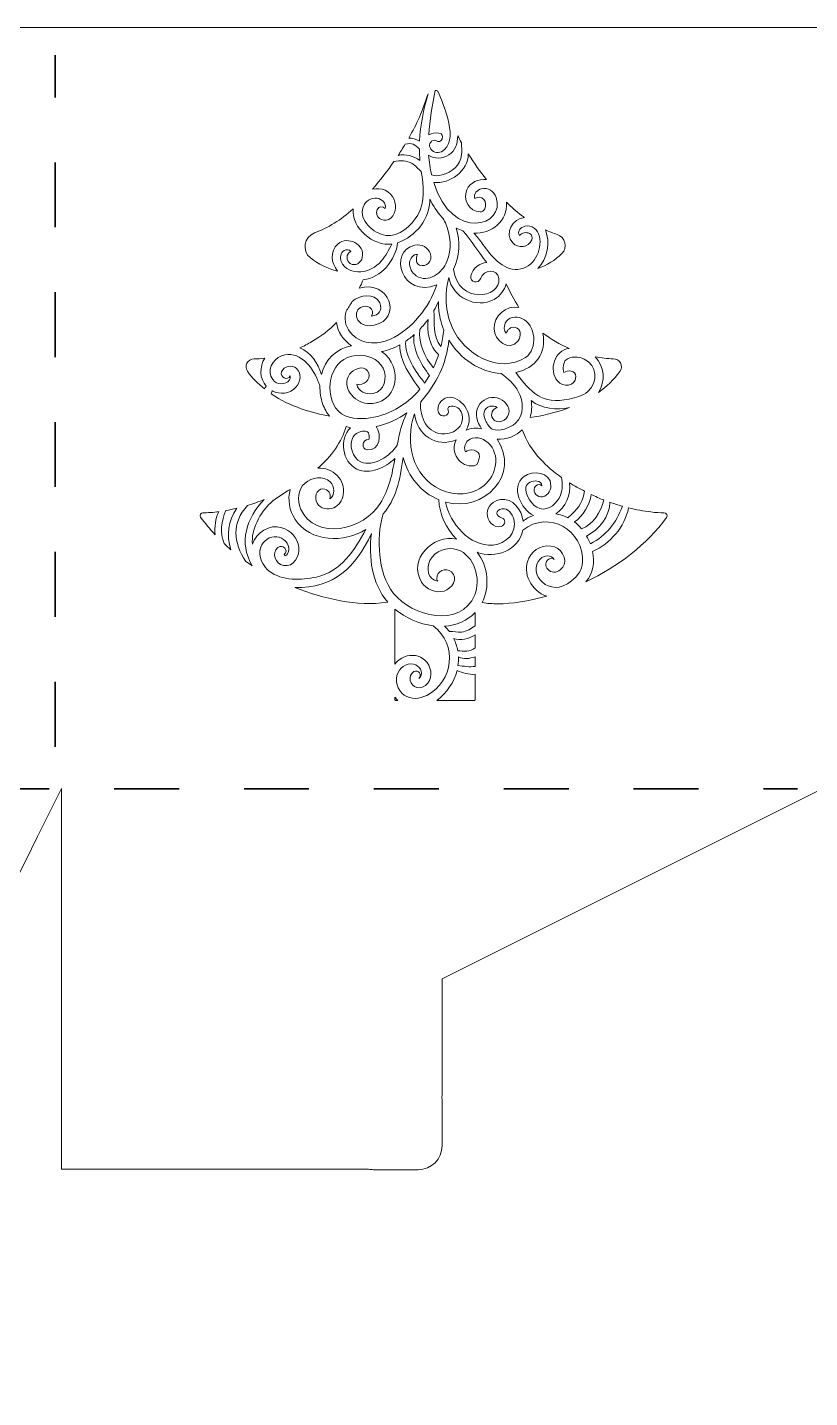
# Model space of a CAD drawing. Extents: x 8 to 992, y -674 to -239.
# Drawn here: x 256.6 to 505, y -674.5 to -239.3 of the extents above; entities that cross this region are included whole.
import ezdxf

# ---------------------------------------------------------------- set-up
doc = ezdxf.new("R2010")
doc.units = 0
doc.header["$MEASUREMENT"] = 0
doc.linetypes.add('AI-Linetype-2', pattern=[41.240002, 20.620001, -20.620001])
doc.linetypes.add('AI-Linetype-4', pattern=[41.240002, 20.620001, -20.620001])
doc.layers.add('Layer 1', color=7, linetype='Continuous')

# ---------------------------------------------------------------- blocks, each defined once
blk = doc.blocks.new('block 2')
at = {"layer": 'Layer 1', "lineweight": 0}
for points, knots in [([(516.18, -239.34), (516.18, -239.34), (266.18, -239.34), (266.18, -239.34), (266.18, -239.34), (259.87, -239.34), (259.87, -239.34), (259.87, -239.34), (27.99, -239.34), (27.99, -239.34), (27.99, -239.34), (27.99, -239.72), (27.99, -239.72), (27.99, -239.72), (26.63, -239.72), (26.63, -239.72), (26.63, -239.72), (25.63, -239.72), (25.63, -239.72), (25.63, -239.72), (8.22, -263.71), (8.22, -263.71), (8.22, -263.71), (8.22, -453.19), (8.22, -453.19), (8.22, -453.19), (25.63, -481.11), (25.63, -481.11), (25.63, -481.11), (25.77, -481.11), (25.77, -481.11), (25.77, -481.11), (26.63, -482.84), (26.63, -482.84), (26.63, -482.84), (35.31, -500.19), (35.31, -500.19), (35.31, -500.19), (86.21, -601.98), (86.21, -601.98), (86.21, -601.98), (86.21, -650.25), (86.21, -650.25), (86.21, -650.46), (86.22, -650.67), (86.22, -650.87), (86.08, -651.46), (86, -652.06), (86, -652.68), (86, -652.68), (86, -666.88), (86, -666.88), (86, -671.08), (89.4, -674.49), (93.6, -674.49), (93.6, -674.49), (107.8, -674.49), (107.8, -674.49), (108.22, -674.49), (108.62, -674.44), (109.02, -674.38), (109.47, -674.41), (109.92, -674.42), (110.38, -674.42), (110.38, -674.42), (182.89, -674.42), (182.89, -674.42), (183.3, -674.42), (183.7, -674.41), (184.1, -674.39), (184.48, -674.45), (184.86, -674.49), (185.25, -674.49), (185.25, -674.49), (199.45, -674.49), (199.45, -674.49), (203.65, -674.49), (207.06, -671.08), (207.06, -666.88), (207.06, -666.88), (207.06, -652.68), (207.06, -652.68), (207.06, -652.39), (207.04, -652.11), (207, -651.82), (207.04, -651.32), (207.06, -650.82), (207.06, -650.31), (207.06, -650.31), (207.06, -601.98), (207.06, -601.98), (207.06, -601.98), (257.94, -500.19), (257.94, -500.19), (257.94, -500.19), (259.87, -496.32), (259.87, -496.32), (259.87, -496.32), (267.5, -481.07), (267.5, -481.07), (267.5, -481.07), (267.5, -601.98), (267.5, -601.98), (267.5, -601.98), (364.19, -601.97), (364.2, -601.98), (364.47, -601.98), (364.74, -601.96), (365, -601.95), (365.49, -602.05), (366, -602.11), (366.52, -602.11), (366.52, -602.11), (380.72, -602.11), (380.72, -602.11), (384.92, -602.11), (388.32, -598.7), (388.32, -594.5), (388.32, -594.5), (388.32, -580.3), (388.32, -580.3), (388.32, -579.98), (388.3, -579.66), (388.26, -579.35), (388.29, -578.82), (388.31, -578.29), (388.31, -577.75), (388.31, -577.75), (388.31, -541.49), (388.31, -541.49), (388.31, -541.49), (508.85, -481.22), (508.85, -481.22), (508.85, -481.22), (508.85, -674.42), (508.85, -674.42), (508.85, -674.42), (545.11, -674.42), (545.11, -674.42), (546.01, -674.42), (546.9, -674.37), (547.78, -674.28), (547.78, -674.28), (561.56, -674.28), (561.56, -674.28), (565.76, -674.28), (569.17, -670.87), (569.17, -666.67), (569.17, -666.67), (569.17, -652.99), (569.17, -652.99), (569.27, -652.11), (569.32, -651.22), (569.33, -650.31), (569.33, -650.31), (569.33, -601.98), (569.33, -601.98), (569.33, -601.98), (690.18, -601.98), (690.18, -601.98), (690.18, -601.98), (690.18, -650.25), (690.18, -650.25), (690.18, -650.45), (690.19, -650.65), (690.19, -650.85), (690.08, -651.37), (690.01, -651.92), (690.01, -652.47), (690.01, -652.47), (690.01, -666.67), (690.01, -666.67), (690.01, -670.87), (693.42, -674.28), (697.62, -674.28), (697.62, -674.28), (711.71, -674.28), (711.71, -674.28), (712.58, -674.37), (713.45, -674.42), (714.34, -674.42), (714.34, -674.42), (750.64, -674.42), (750.64, -674.42), (750.64, -674.42), (750.64, -481.07), (750.64, -481.07), (750.64, -481.07), (871.46, -541.48), (871.46, -541.48), (871.46, -541.49), (871.47, -577.8), (871.46, -577.81), (871.46, -578.21), (871.47, -578.61), (871.49, -579.01), (871.44, -579.36), (871.41, -579.72), (871.41, -580.09), (871.41, -580.09), (871.41, -594.29), (871.41, -594.29), (871.41, -598.49), (874.81, -601.9), (879.01, -601.9), (879.01, -601.9), (893.21, -601.9), (893.21, -601.9), (893.32, -601.9), (893.42, -601.88), (893.52, -601.88), (894.22, -601.94), (894.92, -601.98), (895.63, -601.98), (895.63, -601.98), (992.31, -601.98), (992.31, -601.98), (992.31, -601.98), (992.31, -239.34), (992.31, -239.34), (992.31, -239.34), (516.18, -239.34), (516.18, -239.34)], [0, 0, 0, 0, 1, 1, 1, 2, 2, 2, 3, 3, 3, 4, 4, 4, 5, 5, 5, 6, 6, 6, 7, 7, 7, 8, 8, 8, 9, 9, 9, 10, 10, 10, 11, 11, 11, 12, 12, 12, 13, 13, 13, 14, 14, 14, 15, 15, 15, 16, 16, 16, 17, 17, 17, 18, 18, 18, 19, 19, 19, 20, 20, 20, 21, 21, 21, 22, 22, 22, 23, 23, 23, 24, 24, 24, 25, 25, 25, 26, 26, 26, 27, 27, 27, 28, 28, 28, 29, 29, 29, 30, 30, 30, 31, 31, 31, 32, 32, 32, 33, 33, 33, 34, 34, 34, 35, 35, 35, 36, 36, 36, 37, 37, 37, 38, 38, 38, 39, 39, 39, 40, 40, 40, 41, 41, 41, 42, 42, 42, 43, 43, 43, 44, 44, 44, 45, 45, 45, 46, 46, 46, 47, 47, 47, 48, 48, 48, 49, 49, 49, 50, 50, 50, 51, 51, 51, 52, 52, 52, 53, 53, 53, 54, 54, 54, 55, 55, 55, 56, 56, 56, 57, 57, 57, 58, 58, 58, 59, 59, 59, 60, 60, 60, 61, 61, 61, 62, 62, 62, 63, 63, 63, 64, 64, 64, 65, 65, 65, 66, 66, 66, 67, 67, 67, 68, 68, 68, 69, 69, 69, 70, 70, 70, 71, 71, 71, 72, 72, 72, 73, 73, 73, 74, 74, 74, 74]), ([(383.67, -260.87), (383.72, -260.72), (383.78, -260.59), (383.85, -260.46), (382.37, -265.34), (381.41, -270.43), (381.18, -275.5), (379.98, -274.78), (378.98, -274.48), (377.71, -274.56), (380.3, -269.91), (382.16, -265.96), (383.67, -260.87)], [0, 0, 0, 0, 1, 1, 1, 2, 2, 2, 3, 3, 3, 4, 4, 4, 4]), ([(386.13, -259.33), (386.41, -259.37), (386.69, -259.47), (386.95, -259.62), (388.97, -264.3), (393.97, -275.57), (388.1, -278.84), (386.74, -279.39), (385.1, -278.95), (384.49, -277.52), (384.24, -276.93), (384.29, -276.29), (384.7, -275.79), (384.97, -275.45), (385.9, -274.93), (386.33, -275.28), (388.06, -276.67), (389.54, -273.17), (387.32, -272.91), (386.14, -272.77), (385.02, -272.83), (384.07, -273.5), (384.38, -268.73), (385.25, -264.03), (386.13, -259.33)], [0, 0, 0, 0, 1, 1, 1, 2, 2, 2, 3, 3, 3, 4, 4, 4, 5, 5, 5, 6, 6, 6, 7, 7, 7, 8, 8, 8, 8]), ([(390.47, -279.82), (392.57, -278.44), (393.28, -276.15), (393.31, -273.78), (393.71, -274.55), (394.11, -275.31), (394.52, -276.05), (394.5, -277.28), (394.68, -278.53), (394.51, -279.77), (394.17, -283.06), (391.41, -285.5), (388.29, -286.19), (387.22, -286.45), (386.04, -286.59), (384.98, -286.21), (384.49, -284.13), (384.19, -282.01), (384.05, -279.88), (385.77, -281.27), (388.5, -281.11), (390.47, -279.82)], [0, 0, 0, 0, 1, 1, 1, 2, 2, 2, 3, 3, 3, 4, 4, 4, 5, 5, 5, 6, 6, 6, 7, 7, 7, 7]), ([(376.62, -276.42), (378.77, -275.86), (379.69, -276.54), (381.13, -278), (381.13, -279.22), (381.18, -280.42), (381.28, -281.65), (379.15, -280.15), (376.82, -279.45), (374.35, -280), (375.15, -278.81), (375.9, -277.61), (376.62, -276.42)], [0, 0, 0, 0, 1, 1, 1, 2, 2, 2, 3, 3, 3, 4, 4, 4, 4]), ([(363.25, -296.38), (363.89, -294.59), (365.72, -293.35), (367.64, -293.62), (369.2, -293.76), (370.63, -295.19), (370.24, -296.82), (369.61, -296.1), (368.19, -296.06), (367.67, -297.23), (366.68, -299.49), (369.38, -301.37), (371.37, -300.33), (373.59, -299.17), (373.95, -296.15), (373.06, -294.05), (371.82, -291.12), (368.96, -290.18), (366.25, -290.69), (368.72, -287.81), (371.02, -284.81), (373.03, -281.94), (375.04, -281.6), (377.03, -281.54), (378.86, -282.59), (379.88, -283.18), (380.72, -284.37), (381.71, -285.09), (382.61, -289.6), (382.87, -294.87), (380.62, -298.93), (378.75, -302.21), (374.54, -305.95), (370.48, -305.4), (366.65, -304.88), (361.72, -300.64), (363.25, -296.38)], [0, 0, 0, 0, 1, 1, 1, 2, 2, 2, 3, 3, 3, 4, 4, 4, 5, 5, 5, 6, 6, 6, 7, 7, 7, 8, 8, 8, 9, 9, 9, 10, 10, 10, 11, 11, 11, 12, 12, 12, 12]), ([(402.38, -287.66), (399.89, -287.42), (397.27, -288.54), (396.17, -290.91), (394.78, -293.93), (396.94, -297.88), (400.36, -297.94), (400.99, -297.95), (401.64, -297.62), (401.85, -296.99), (402.18, -295.98), (402.36, -294.81), (401.56, -293.96), (400.84, -293.18), (399.58, -292.98), (398.75, -293.68), (398.17, -292.21), (399.48, -290.9), (400.84, -290.6), (402.93, -290.06), (404.71, -291.45), (405.46, -293.33), (408.68, -302.37), (391.56, -307.7), (385.65, -288.61), (390.96, -289.02), (396.58, -285.09), (396.62, -279.48), (398.56, -282.5), (400.47, -285.22), (402.38, -287.66)], [0, 0, 0, 0, 1, 1, 1, 2, 2, 2, 3, 3, 3, 4, 4, 4, 5, 5, 5, 6, 6, 6, 7, 7, 7, 8, 8, 8, 9, 9, 9, 10, 10, 10, 10]), ([(362.45, -328.25), (361.04, -329.1), (360.75, -330.92), (361.6, -332.28), (362.69, -334.04), (364.84, -334.27), (366.71, -333.94), (376.06, -331.84), (371.39, -319.31), (362.03, -322.16), (362.45, -321.29), (362.91, -320.42), (363.28, -319.52), (368.96, -318.85), (373.62, -313.28), (374.19, -307.71), (379.98, -305.72), (384.53, -300.12), (384.42, -293.87), (385.42, -295.94), (386.68, -297.87), (388.23, -299.57), (388.75, -300.07), (389.06, -300.74), (389.36, -301.37), (391.04, -305.2), (391.46, -309.82), (389.84, -313.74), (388.38, -317.27), (383.94, -320.7), (380.11, -318.23), (378.75, -317.36), (377.86, -315.61), (378.02, -314), (378.12, -312.73), (379.15, -311.33), (380.52, -311.42), (379.99, -311.98), (380.25, -312.92), (380.24, -313.64), (380.28, -314.12), (380.65, -314.67), (381.13, -314.83), (383.4, -315.56), (385.34, -313.6), (384.62, -311.3), (383.98, -309.24), (381.74, -308.1), (379.68, -308.46), (371.08, -310.44), (375.46, -325.58), (386.69, -321.08), (384.09, -328.34), (378.99, -335.05), (371.9, -338.37), (367.61, -340.29), (362.24, -340), (359.1, -336.14), (357.49, -334.16), (357.12, -331.63), (357.82, -329.44), (358.52, -328.46), (359.17, -327.45), (359.77, -326.41), (362.04, -324.31), (366.92, -323.45), (368.52, -326.78), (369.49, -329.05), (368.35, -330.89), (365.85, -331.01), (367.24, -328.72), (364.38, -327.06), (362.45, -328.25)], [0, 0, 0, 0, 1, 1, 1, 2, 2, 2, 3, 3, 3, 4, 4, 4, 5, 5, 5, 6, 6, 6, 7, 7, 7, 8, 8, 8, 9, 9, 9, 10, 10, 10, 11, 11, 11, 12, 12, 12, 13, 13, 13, 14, 14, 14, 15, 15, 15, 16, 16, 16, 17, 17, 17, 18, 18, 18, 19, 19, 19, 20, 20, 20, 21, 21, 21, 22, 22, 22, 23, 23, 23, 24, 24, 24, 24]), ([(408.79, -294.89), (410.36, -296.42), (411.94, -297.81), (413.54, -299.05), (413.86, -299.29), (414.17, -299.52), (414.49, -299.75), (410.76, -300.06), (407.9, -304.75), (410.74, -307.78), (412.54, -309.65), (415.73, -309.22), (416.82, -306.83), (417.14, -306.11), (416.88, -305.04), (416.08, -304.75), (414.97, -304.31), (413.67, -304.44), (412.94, -305.48), (411.93, -304.34), (413.36, -302.76), (414.59, -302.51), (416.88, -301.87), (418.75, -303.59), (419.22, -305.73), (420.21, -310.22), (417.33, -315.83), (412.41, -316.18), (407.39, -316.54), (403.91, -311.82), (401.27, -308.24), (400.36, -307), (399.42, -305.76), (398.39, -304.64), (403.92, -305.05), (409.23, -300.79), (408.79, -294.89)], [0, 0, 0, 0, 1, 1, 1, 2, 2, 2, 3, 3, 3, 4, 4, 4, 5, 5, 5, 6, 6, 6, 7, 7, 7, 8, 8, 8, 9, 9, 9, 10, 10, 10, 11, 11, 11, 12, 12, 12, 12]), ([(347.85, -304.6), (352.07, -303.02), (356.15, -300.49), (360.13, -296.97), (359.49, -303.08), (366.41, -308.91), (372.39, -308.14), (371.31, -310.01), (370.44, -311.99), (368.97, -313.61), (367.28, -315.47), (365.03, -316.8), (362.49, -316.98), (360.05, -317.16), (357.24, -316.18), (356.29, -313.72), (355.82, -312.51), (355.97, -310.85), (357.24, -310.18), (357.88, -309.86), (358.83, -309.82), (359.31, -310.47), (357.8, -311.23), (357.72, -313.45), (359.16, -314.34), (360.71, -315.3), (362.63, -314.13), (362.99, -312.47), (363.93, -308.17), (358.4, -305.42), (355.26, -308.14), (352.58, -310.47), (353.06, -314.25), (355.12, -316.73), (352.03, -315.92), (349.02, -314.54), (346.51, -312.56), (343.68, -310.33), (344.47, -305.86), (347.85, -304.6)], [0, 0, 0, 0, 1, 1, 1, 2, 2, 2, 3, 3, 3, 4, 4, 4, 5, 5, 5, 6, 6, 6, 7, 7, 7, 8, 8, 8, 9, 9, 9, 10, 10, 10, 11, 11, 11, 12, 12, 12, 13, 13, 13, 13]), ([(392.79, -303.06), (393.48, -303.41), (394.18, -303.72), (394.91, -303.96), (397.8, -306.96), (399.78, -310.83), (402.5, -314), (400.23, -314.19), (398.12, -315.71), (397.47, -318.27), (396.94, -320.3), (399.95, -320.97), (400.59, -319.03), (401.52, -316.19), (405.8, -315.77), (406.37, -319.09), (407.01, -325.46), (393.45, -327.46), (391.92, -316.12), (393.99, -312.14), (394.12, -307.27), (392.79, -303.06)], [0, 0, 0, 0, 1, 1, 1, 2, 2, 2, 3, 3, 3, 4, 4, 4, 5, 5, 5, 6, 6, 6, 7, 7, 7, 7]), ([(424.83, -305.07), (427.48, -305.92), (428.33, -309.24), (426.36, -311.19), (424.22, -313.3), (421.57, -314.86), (418.76, -315.92), (421.69, -312.72), (422.79, -307.67), (421.11, -303.63), (422.34, -304.19), (423.58, -304.67), (424.83, -305.07)], [0, 0, 0, 0, 1, 1, 1, 2, 2, 2, 3, 3, 3, 4, 4, 4, 4]), ([(404.86, -325.71), (406.79, -324.65), (408.21, -322.76), (408.62, -320.74), (409.87, -323.37), (411.17, -325.92), (412.73, -328.28), (408.65, -327.52), (404.64, -330.93), (404.81, -335.1), (404.91, -338.74), (409.62, -342.55), (412.48, -338.86), (413.51, -337.53), (413.56, -334.97), (411.5, -334.62), (410.08, -334.39), (409.01, -335.31), (408.69, -336.5), (407.84, -335.66), (407.93, -334.29), (408.4, -333.29), (409.35, -331.23), (411.75, -330.92), (413.68, -331.77), (418.16, -333.72), (418.76, -341.43), (414.86, -344.19), (406.4, -349.55), (395.19, -343.01), (391.57, -334.65), (389.27, -329.68), (389.03, -323.99), (390.45, -318.73), (391.54, -325.07), (399.18, -328.85), (404.86, -325.71)], [0, 0, 0, 0, 1, 1, 1, 2, 2, 2, 3, 3, 3, 4, 4, 4, 5, 5, 5, 6, 6, 6, 7, 7, 7, 8, 8, 8, 9, 9, 9, 10, 10, 10, 11, 11, 11, 12, 12, 12, 12]), ([(385.73, -329.27), (386.26, -328.35), (386.74, -327.38), (387.17, -326.41), (387.16, -327), (387.17, -327.6), (387.21, -328.19), (387.37, -330.71), (387.95, -333.18), (388.91, -335.5), (388.65, -337.24), (388.36, -338.97), (387.94, -340.7), (385.37, -337.48), (385.85, -333.12), (385.73, -329.27)], [0, 0, 0, 0, 1, 1, 1, 2, 2, 2, 3, 3, 3, 4, 4, 4, 5, 5, 5, 5]), ([(346.96, -339.13), (349.95, -337.38), (352.56, -335.35), (354.78, -333.07), (355.11, -336.02), (357.07, -338.84), (359.58, -340.46), (354.9, -341.28), (351.09, -344.88), (350.04, -349.53), (348.82, -346.05), (346.69, -342.52), (343.13, -341.12), (344.43, -340.53), (345.71, -339.86), (346.96, -339.13)], [0, 0, 0, 0, 1, 1, 1, 2, 2, 2, 3, 3, 3, 4, 4, 4, 5, 5, 5, 5]), ([(383.95, -336.46), (384.28, -338.83), (385.25, -341.7), (387.22, -343.23), (386.75, -344.69), (386.2, -346.11), (385.55, -347.5), (382.63, -343.86), (380.86, -339.96), (381.22, -335.25), (382.19, -334.25), (383.09, -333.19), (383.91, -332.07), (383.75, -333.55), (383.75, -335.04), (383.95, -336.46)], [0, 0, 0, 0, 1, 1, 1, 2, 2, 2, 3, 3, 3, 4, 4, 4, 5, 5, 5, 5]), ([(384.31, -349.87), (383.84, -350.7), (383.32, -351.52), (382.77, -352.31), (380.14, -348.77), (376.25, -343.56), (376.77, -338.98), (377.7, -338.35), (378.59, -337.67), (379.44, -336.92), (378.72, -341.46), (381.7, -346.43), (384.31, -349.87)], [0, 0, 0, 0, 1, 1, 1, 2, 2, 2, 3, 3, 3, 4, 4, 4, 4]), ([(404.39, -363.54), (405.78, -365.61), (408.92, -364.27), (409.46, -362.21), (410.11, -359.77), (408.04, -357.59), (405.82, -357.01), (403.43, -356.38), (401.04, -357.51), (399.85, -359.65), (398.49, -362.13), (399.47, -364.66), (400.88, -366.87), (399.27, -366.42), (397.52, -366.61), (396, -367.3), (397.33, -364.96), (397.27, -361.95), (395.49, -359.64), (394.25, -358.04), (392.22, -356.45), (390.06, -356.87), (387.94, -357.27), (386.48, -359.55), (387.16, -361.62), (387.78, -363.54), (390.88, -362.8), (390.22, -360.9), (389.62, -359.19), (392.46, -359.54), (393.28, -360.11), (394.53, -360.99), (395.01, -362.76), (394.74, -364.21), (394.25, -366.83), (391.65, -368.31), (389.16, -368.43), (383.67, -368.68), (381.02, -363.05), (381.52, -358.24), (386.47, -352.84), (389.7, -346.06), (390.5, -338.66), (393.96, -344.48), (400.27, -348.87), (407.1, -349.25), (409.19, -350.9), (411.23, -352.61), (412.53, -355), (414.27, -358.19), (414.49, -362.47), (411.6, -365.06), (409.92, -366.59), (406.45, -367.78), (404.26, -366.94), (403.36, -366.48), (402.59, -365.07), (402.14, -364.22), (401.27, -362.57), (401.35, -360.2), (403.52, -359.68), (404.28, -359.49), (405.2, -359.59), (405.86, -360.05), (404.46, -360.38), (403.46, -362.18), (404.39, -363.54)], [0, 0, 0, 0, 1, 1, 1, 2, 2, 2, 3, 3, 3, 4, 4, 4, 5, 5, 5, 6, 6, 6, 7, 7, 7, 8, 8, 8, 9, 9, 9, 10, 10, 10, 11, 11, 11, 12, 12, 12, 13, 13, 13, 14, 14, 14, 15, 15, 15, 16, 16, 16, 17, 17, 17, 18, 18, 18, 19, 19, 19, 20, 20, 20, 21, 21, 21, 22, 22, 22, 22]), ([(424.93, -351.61), (426.77, -353.66), (430.69, -353.6), (430.75, -350.24), (430.88, -348.27), (428.13, -348.06), (426.96, -348.99), (426.56, -347.76), (426.92, -345.57), (427.58, -344.98), (429.08, -343.66), (431.79, -343.92), (433.45, -344.67), (437.56, -346.54), (437.98, -352.21), (434.6, -355.01), (432.91, -356.4), (430.75, -357), (428.63, -357.36), (419.79, -359.25), (416.62, -355.29), (411.69, -348.89), (418.07, -347.61), (421.49, -342.91), (420.33, -336.42), (422.85, -338.36), (425.74, -340.02), (428.66, -341.31), (424.02, -341.83), (422.07, -348.16), (424.93, -351.61)], [0, 0, 0, 0, 1, 1, 1, 2, 2, 2, 3, 3, 3, 4, 4, 4, 5, 5, 5, 6, 6, 6, 7, 7, 7, 8, 8, 8, 9, 9, 9, 10, 10, 10, 10]), ([(337.34, -343.66), (342.79, -341.63), (347.11, -346.99), (348.85, -351.55), (349.08, -352.11), (349.31, -352.65), (349.54, -353.19), (349.5, -355.14), (349.79, -357.08), (350.38, -358.83), (350.92, -360.43), (351.68, -361.75), (352.6, -362.83), (347.3, -361.85), (340.12, -359.83), (333.99, -355.69), (334.04, -355.61), (334.08, -355.53), (334.11, -355.44), (334.19, -355.19), (334.26, -355.04), (334.41, -354.8), (336.82, -356.04), (339.93, -355.79), (341.91, -353.57), (343.32, -352), (343.87, -349.22), (342.11, -347.67), (340.67, -346.4), (338.06, -346.79), (337.36, -348.68), (336.71, -350.46), (339.39, -351.77), (340.03, -349.97), (340.13, -349.7), (340.19, -350.85), (339.91, -351.29), (338.64, -353.04), (335.83, -352.91), (334.59, -351.19), (332.47, -348.44), (334.44, -344.79), (337.34, -343.66)], [0, 0, 0, 0, 1, 1, 1, 2, 2, 2, 3, 3, 3, 4, 4, 4, 5, 5, 5, 6, 6, 6, 7, 7, 7, 8, 8, 8, 9, 9, 9, 10, 10, 10, 11, 11, 11, 12, 12, 12, 13, 13, 13, 14, 14, 14, 14]), ([(364.24, -363.52), (360.66, -363.83), (356.63, -363.37), (354.49, -360.13), (350.7, -354.05), (353.01, -344.19), (361.07, -343.51), (364.31, -343.17), (368.05, -344.49), (369.56, -347.57), (371.01, -350.52), (370.07, -354.96), (366.42, -355.61), (364.33, -356.03), (361.58, -354.97), (361.28, -352.62), (361.51, -352.78), (361.79, -352.87), (362.12, -352.84), (364.1, -352.67), (366.16, -350.36), (364.67, -348.4), (363.24, -346.51), (360, -347.9), (358.94, -349.47), (356.09, -353.69), (360.42, -358.34), (364.61, -358.82), (374.23, -359.57), (376.35, -346.99), (369.08, -342.29), (371.11, -341.93), (373.07, -341.15), (374.92, -340.12), (374.75, -345.2), (378.35, -350.32), (381.28, -354.27), (377.04, -359.31), (370.83, -362.94), (364.24, -363.52)], [0, 0, 0, 0, 1, 1, 1, 2, 2, 2, 3, 3, 3, 4, 4, 4, 5, 5, 5, 6, 6, 6, 7, 7, 7, 8, 8, 8, 9, 9, 9, 10, 10, 10, 11, 11, 11, 12, 12, 12, 13, 13, 13, 13]), ([(328.61, -344.6), (329.71, -344.6), (330.84, -344.53), (332, -344.39), (330.29, -347.04), (330.27, -350.83), (332.5, -353.33), (332.23, -353.55), (332.02, -353.83), (331.87, -354.13), (329.88, -352.55), (328.05, -350.7), (326.51, -348.54), (325.32, -346.88), (326.56, -344.6), (328.61, -344.6)], [0, 0, 0, 0, 1, 1, 1, 2, 2, 2, 3, 3, 3, 4, 4, 4, 5, 5, 5, 5]), ([(442.66, -344.57), (444.76, -344.52), (446.02, -346.87), (444.8, -348.58), (442.89, -351.26), (440.56, -353.47), (438, -355.29), (440.22, -351.85), (439.97, -346.89), (436.9, -343.96), (438.89, -344.36), (440.83, -344.57), (442.66, -344.57)], [0, 0, 0, 0, 1, 1, 1, 2, 2, 2, 3, 3, 3, 4, 4, 4, 4]), ([(416.58, -357.81), (420.05, -360.58), (424.58, -360.89), (428.81, -360.09), (424.37, -361.77), (419.92, -362.71), (416.24, -363.24), (416.83, -361.58), (416.94, -359.6), (416.58, -357.81)], [0, 0, 0, 0, 1, 1, 1, 2, 2, 2, 3, 3, 3, 3]), ([(362.49, -377.36), (359.84, -376.13), (358.54, -371.86), (360.11, -369.39), (360.85, -368.23), (362.15, -367.59), (363.5, -367.57), (364.06, -367.56), (364.61, -367.57), (364.93, -368.1), (365.01, -368.23), (365.33, -370.29), (365.03, -370.26), (362.93, -370.03), (362.46, -373.31), (364.57, -373.52), (368.6, -373.92), (369.29, -368.61), (367.36, -366.11), (371.02, -365.26), (374.38, -363.74), (377.14, -361.79), (375.56, -364.95), (374.74, -368.43), (374.08, -371.99), (371.9, -375.37), (366.63, -379.01), (362.49, -377.36)], [0, 0, 0, 0, 1, 1, 1, 2, 2, 2, 3, 3, 3, 4, 4, 4, 5, 5, 5, 6, 6, 6, 7, 7, 7, 8, 8, 8, 9, 9, 9, 9]), ([(379.55, -362.02), (380.2, -368.7), (386.61, -373.06), (392.77, -370.29), (390.61, -374.12), (394.11, -379.29), (398.48, -378.56), (399.91, -378.37), (399.95, -376.8), (400.16, -375.67), (400.34, -373.46), (397.03, -373.01), (395.75, -374.15), (395.22, -373.1), (395.42, -371.59), (396.42, -370.68), (398.37, -368.89), (401.17, -369.62), (402.95, -371.27), (407.01, -375.02), (405.57, -381.6), (401.65, -384.79), (397.74, -387.96), (392.4, -388.22), (387.92, -386.16), (378.65, -381.9), (376.46, -371.07), (379.55, -362.02)], [0, 0, 0, 0, 1, 1, 1, 2, 2, 2, 3, 3, 3, 4, 4, 4, 5, 5, 5, 6, 6, 6, 7, 7, 7, 8, 8, 8, 9, 9, 9, 9]), ([(350.49, -385.89), (348.25, -385.92), (347.73, -388.78), (348.62, -390.4), (349.63, -392.23), (352.09, -392.68), (353.91, -391.89), (355.59, -391.15), (356.62, -389.55), (356.94, -387.79), (357.88, -382.97), (353.5, -378.99), (348.83, -379.35), (353.03, -375.75), (356.57, -370.83), (357.85, -366.14), (358.32, -366.28), (358.79, -366.39), (359.28, -366.47), (355.57, -370.13), (356.58, -377.19), (361.22, -379.63), (365.38, -381.44), (370.24, -379.19), (373.33, -376.23), (372.46, -381.25), (371.44, -386.23), (368.63, -390.5), (363.62, -398.92), (348.11, -402.75), (343.36, -392.2), (342.3, -389.5), (342.51, -386.06), (344.79, -384.04), (346.88, -382.2), (350.63, -381.67), (352.78, -383.71), (354.19, -385), (354.53, -388.05), (352.63, -389.05), (353.13, -387.57), (352.26, -385.86), (350.49, -385.89)], [0, 0, 0, 0, 1, 1, 1, 2, 2, 2, 3, 3, 3, 4, 4, 4, 5, 5, 5, 6, 6, 6, 7, 7, 7, 8, 8, 8, 9, 9, 9, 10, 10, 10, 11, 11, 11, 12, 12, 12, 13, 13, 13, 14, 14, 14, 14]), ([(419.66, -388.43), (421.59, -388.51), (422.89, -386.68), (422.86, -384.9), (422.79, -380.35), (417.16, -379.91), (414.21, -382.07), (410, -385.34), (413.41, -392.39), (417.3, -394.37), (416.13, -394.78), (415.02, -395.36), (414.03, -396.12), (413.56, -392.47), (410.87, -388.73), (406.85, -389.3), (404.61, -389.61), (402.59, -391.38), (402.6, -393.75), (402.6, -396.02), (404.65, -398.52), (407.09, -397.85), (408.42, -397.48), (408.66, -395.5), (407.23, -395.05), (405.16, -394.61), (405.31, -392.66), (407.3, -392.27), (409.22, -391.92), (410.62, -393.84), (411.07, -395.47), (412.29, -399.82), (408.61, -403.41), (404.49, -403.77), (396.88, -404.16), (390.91, -396.94), (389.4, -390.07), (401.52, -393.59), (413.4, -381.32), (405.76, -370.07), (408.72, -370.34), (411.84, -369.1), (413.8, -367.11), (414.95, -370.45), (416.91, -373.64), (419.66, -376.61), (421.5, -378.59), (423.69, -380.48), (426.21, -382.26), (426.54, -384.15), (426.65, -385.92), (425.9, -387.89), (424.95, -390.39), (422.2, -392.96), (419.32, -392.14), (417.01, -391.47), (414.48, -387.83), (414.95, -385.39), (415.24, -383.92), (417.02, -383.21), (418.4, -383.43), (419.17, -383.52), (420.13, -384.04), (420.04, -384.93), (419.56, -384.45), (418.73, -384.3), (418.1, -384.94), (416.79, -386.3), (417.9, -388.36), (419.66, -388.43)], [0, 0, 0, 0, 1, 1, 1, 2, 2, 2, 3, 3, 3, 4, 4, 4, 5, 5, 5, 6, 6, 6, 7, 7, 7, 8, 8, 8, 9, 9, 9, 10, 10, 10, 11, 11, 11, 12, 12, 12, 13, 13, 13, 14, 14, 14, 15, 15, 15, 16, 16, 16, 17, 17, 17, 18, 18, 18, 19, 19, 19, 20, 20, 20, 21, 21, 21, 22, 22, 22, 23, 23, 23, 23]), ([(398.67, -419.58), (394.27, -430.38), (378.7, -426.36), (372.92, -419.09), (370.21, -415.69), (368.96, -411.17), (368.54, -406.91), (368.11, -402.62), (368.25, -397.99), (369.65, -393.84), (371.49, -391.56), (372.93, -388.92), (373.85, -386.09), (374.92, -382.82), (375.47, -379.37), (375.99, -375.89), (377.42, -381.92), (381.61, -387.01), (387.3, -389.35), (387.42, -393.89), (389.61, -398.54), (392.94, -401.9), (385.37, -400.14), (377.44, -408.26), (381.78, -415.51), (383.28, -417.85), (386.29, -419.12), (388.98, -418.33), (391.34, -417.63), (393.7, -414.3), (391.29, -412.26), (389.44, -410.69), (386.6, -411.96), (386.65, -414.37), (386.66, -414.74), (386.77, -415.04), (386.95, -415.25), (383.85, -414.8), (383.16, -411.02), (384.47, -408.63), (386.05, -405.54), (389.94, -404.12), (393.17, -405.21), (398.71, -407.07), (400.71, -414.56), (398.67, -419.58)], [0, 0, 0, 0, 1, 1, 1, 2, 2, 2, 3, 3, 3, 4, 4, 4, 5, 5, 5, 6, 6, 6, 7, 7, 7, 8, 8, 8, 9, 9, 9, 10, 10, 10, 11, 11, 11, 12, 12, 12, 13, 13, 13, 14, 14, 14, 15, 15, 15, 15]), ([(333.44, -401.49), (335.45, -400.52), (337.87, -401.34), (339.07, -403.19), (339.63, -404.03), (339.88, -405.12), (339.49, -406.08), (339.35, -406.5), (338.54, -407.75), (338.22, -406.76), (339.74, -405.5), (337.67, -403.25), (336.16, -404.5), (334.04, -406.25), (335.42, -409.77), (337.94, -410.24), (341.21, -410.85), (343.17, -407.15), (342.83, -404.37), (342.48, -401.5), (340.16, -399.05), (337.42, -398.23), (333.48, -396.97), (329.34, -399.78), (328.09, -403.48), (327.61, -398.86), (330.57, -393.38), (333.89, -390.29), (335.74, -388.69), (337.94, -387.37), (340.08, -386.06), (339.17, -389.24), (339.85, -392.79), (341.65, -395.59), (346.37, -402.89), (357.41, -403.16), (364.09, -398.78), (360.66, -405.32), (356.08, -412.19), (348.42, -413.9), (343.69, -414.99), (337.45, -415.14), (333.42, -412.02), (330.05, -409.4), (328.9, -403.68), (333.44, -401.49)], [0, 0, 0, 0, 1, 1, 1, 2, 2, 2, 3, 3, 3, 4, 4, 4, 5, 5, 5, 6, 6, 6, 7, 7, 7, 8, 8, 8, 9, 9, 9, 10, 10, 10, 11, 11, 11, 12, 12, 12, 13, 13, 13, 14, 14, 14, 15, 15, 15, 15]), ([(428.76, -383.95), (430.32, -384.93), (431.95, -385.84), (433.59, -386.67), (432.51, -391.38), (431.54, -391.88), (428.3, -395.09), (427.08, -394.48), (425.76, -394.05), (424.41, -393.82), (427.59, -391.88), (429.29, -387.77), (428.76, -383.95)], [0, 0, 0, 0, 1, 1, 1, 2, 2, 2, 3, 3, 3, 4, 4, 4, 4]), ([(325.97, -408.91), (321.99, -402.91), (321.44, -396.74), (326.52, -391.13), (328.31, -390.61), (330.1, -389.98), (331.81, -389.32), (326.19, -395.12), (323.64, -402.96), (328.01, -410.29), (327.32, -409.84), (326.64, -409.38), (325.97, -408.91)], [0, 0, 0, 0, 1, 1, 1, 2, 2, 2, 3, 3, 3, 4, 4, 4, 4]), ([(435.65, -387.69), (436.98, -388.31), (438.33, -388.89), (439.69, -389.42), (438.72, -393.32), (436.4, -396.98), (432.64, -398.61), (431.94, -397.76), (431.17, -397), (430.36, -396.38), (433.2, -394.56), (435.2, -390.96), (435.65, -387.69)], [0, 0, 0, 0, 1, 1, 1, 2, 2, 2, 3, 3, 3, 4, 4, 4, 4]), ([(441.64, -390.15), (442.96, -390.62), (444.29, -391.04), (445.62, -391.42), (443.61, -396.71), (440.47, -400.68), (435.41, -403.37), (435.08, -402.5), (434.67, -401.67), (434.21, -400.87), (438.2, -398.85), (441.53, -394.67), (441.64, -390.15)], [0, 0, 0, 0, 1, 1, 1, 2, 2, 2, 3, 3, 3, 4, 4, 4, 4]), ([(316.26, -400.47), (314.59, -398.68), (313.04, -396.82), (311.63, -394.88), (311.2, -394.3), (311.64, -393.49), (312.36, -393.5), (313.76, -393.51), (315.77, -393.35), (317.37, -393.14), (316.29, -395.46), (316.03, -398.01), (316.26, -400.47)], [0, 0, 0, 0, 1, 1, 1, 2, 2, 2, 3, 3, 3, 4, 4, 4, 4]), ([(319.07, -403.28), (317.71, -399.86), (318.2, -396.04), (319.62, -392.8), (320.76, -392.6), (321.92, -392.36), (323.09, -392.07), (320.38, -396.07), (319.8, -400.68), (321.22, -405.21), (320.48, -404.59), (319.77, -403.93), (319.07, -403.28)], [0, 0, 0, 0, 1, 1, 1, 2, 2, 2, 3, 3, 3, 4, 4, 4, 4]), ([(432.94, -409.22), (432.78, -411.79), (431.38, -413.55), (429.42, -415.1), (422.4, -421.12), (415.13, -412.64), (419.52, -408.07), (420.67, -407), (423.08, -406.7), (423.91, -408.29), (423.47, -407.87), (422.81, -407.73), (422.17, -408.21), (421.06, -409.03), (420.97, -410.41), (421.87, -411.43), (422.92, -412.63), (424.65, -412.6), (425.87, -411.63), (428.68, -409.39), (426.91, -405.41), (424, -404.35), (420.85, -403.2), (417.28, -404.91), (415.89, -407.88), (413.59, -412.63), (416.68, -418.46), (421.56, -419.97), (415.56, -421.62), (410.6, -422.39), (406.02, -422.39), (404.31, -422.38), (402.7, -422.31), (401.02, -422.03), (403.55, -417.27), (403, -410.46), (399.43, -406.05), (405.22, -408.24), (412.72, -405.41), (413.93, -398.97), (422.3, -392.56), (433.36, -398.9), (432.94, -409.22)], [0, 0, 0, 0, 1, 1, 1, 2, 2, 2, 3, 3, 3, 4, 4, 4, 5, 5, 5, 6, 6, 6, 7, 7, 7, 8, 8, 8, 9, 9, 9, 10, 10, 10, 11, 11, 11, 12, 12, 12, 13, 13, 13, 14, 14, 14, 14]), ([(459.59, -395.02), (453.48, -403.42), (444.13, -410.72), (434.01, -415.37), (436.33, -412.75), (436.89, -409.19), (436.12, -405.76), (441.75, -403.27), (446.27, -398.02), (447.56, -391.93), (449.91, -392.51), (452.26, -392.95), (454.6, -393.23), (456.23, -393.42), (457.56, -393.51), (458.79, -393.51), (459.58, -393.49), (460.06, -394.38), (459.59, -395.02)], [0, 0, 0, 0, 1, 1, 1, 2, 2, 2, 3, 3, 3, 4, 4, 4, 5, 5, 5, 6, 6, 6, 6]), ([(370.75, -421.92), (361.41, -423.31), (350.71, -420.76), (341.54, -417.23), (354.1, -417.56), (360.77, -410.85), (365.9, -400.08), (364.91, -407.57), (366, -415.98), (371.05, -421.87), (370.95, -421.89), (370.85, -421.91), (370.75, -421.92)], [0, 0, 0, 0, 1, 1, 1, 2, 2, 2, 3, 3, 3, 4, 4, 4, 4]), ([(383.43, -451.5), (381.17, -452.64), (378.44, -452.9), (376.29, -451.38), (374.09, -449.82), (373.14, -446.66), (374.35, -444.2), (375.29, -442.3), (377.93, -440.76), (379.99, -441.79), (381.6, -442.6), (382.52, -444.88), (380.97, -446.12), (382.14, -445.09), (380.77, -443.06), (379.33, -443.94), (377.29, -445.19), (378.05, -448.41), (380.3, -448.95), (383.23, -449.65), (385.15, -446.33), (384.75, -443.81), (383.59, -438.07), (376.7, -437.08), (373.31, -441.57), (373.31, -441.57), (373.31, -424.96), (373.31, -424.96), (373.31, -424.96), (373.31, -424.05), (373.31, -424.05), (376.71, -426.89), (381.09, -428.86), (385.53, -429.39), (393.3, -435.5), (392.03, -446.92), (383.43, -451.5)], [0, 0, 0, 0, 1, 1, 1, 2, 2, 2, 3, 3, 3, 4, 4, 4, 5, 5, 5, 6, 6, 6, 7, 7, 7, 8, 8, 8, 9, 9, 9, 10, 10, 10, 11, 11, 11, 12, 12, 12, 12]), ([(398.81, -429.37), (397.47, -430.29), (396.17, -431.23), (394.47, -431.36), (393.18, -431.5), (391.9, -431.12), (390.63, -431.24), (390.16, -430.62), (389.64, -430.04), (389.08, -429.5), (392.72, -429.34), (396.51, -427.72), (398.81, -425.16), (398.81, -425.16), (398.81, -429.37), (398.81, -429.37)], [0, 0, 0, 0, 1, 1, 1, 2, 2, 2, 3, 3, 3, 4, 4, 4, 5, 5, 5, 5]), ([(398.81, -436.39), (397.13, -437.7), (395.22, -437.44), (393.27, -437.31), (393.03, -435.97), (392.62, -434.65), (392, -433.44), (394.07, -434.19), (396.88, -433.47), (398.81, -432.29), (398.81, -432.29), (398.81, -436.39), (398.81, -436.39)], [0, 0, 0, 0, 1, 1, 1, 2, 2, 2, 3, 3, 3, 4, 4, 4, 4]), ([(398.81, -442.29), (397.03, -442.54), (395.16, -442.21), (393.37, -441.96), (393.49, -441.07), (393.53, -440.16), (393.49, -439.26), (395.18, -440.06), (397.03, -439.84), (398.81, -439.21), (398.81, -439.21), (398.81, -442.29), (398.81, -442.29)], [0, 0, 0, 0, 1, 1, 1, 2, 2, 2, 3, 3, 3, 4, 4, 4, 4]), ([(398.81, -452.87), (398.81, -452.97), (398.73, -453.06), (398.63, -453.06), (398.63, -453.06), (386.63, -453.06), (386.63, -453.06), (389.8, -450.78), (392.17, -447.17), (393.06, -443.59), (394.87, -444.38), (396.84, -444.96), (398.81, -444.76), (398.81, -444.76), (398.81, -452.87), (398.81, -452.87)], [0, 0, 0, 0, 1, 1, 1, 2, 2, 2, 3, 3, 3, 4, 4, 4, 5, 5, 5, 5]), ([(373.5, -453.06), (373.4, -453.06), (373.31, -452.97), (373.31, -452.87), (373.31, -452.87), (373.31, -452.02), (373.31, -452.02), (373.59, -452.39), (373.9, -452.74), (374.24, -453.06), (374.24, -453.06), (373.5, -453.06), (373.5, -453.06)], [0, 0, 0, 0, 1, 1, 1, 2, 2, 2, 3, 3, 3, 4, 4, 4, 4])]:
    blk.add_open_spline(points, degree=3, knots=knots, dxfattribs=at)

msp = doc.modelspace()

# ---------------------------------------------------------------- linework, layer by layer
at = {"layer": 'Layer 1', "color": 7, "linetype": 'AI-Linetype-2', "lineweight": 35, "true_color": 0xfffeff}
msp.add_lwpolyline([(265.44, -467.78), (265.44, -248.11)], dxfattribs=at)
at = {"layer": 'Layer 1', "color": 7, "linetype": 'AI-Linetype-4', "lineweight": 35, "true_color": 0xfffeff}
msp.add_lwpolyline([(36.75, -481.21), (501.24, -481.21)], dxfattribs=at)

# ---------------------------------------------------------------- block references
at = {"layer": 'Layer 1'}
msp.add_blockref('block 2', (0, 0), dxfattribs=at)

doc.saveas('drawing.dxf')
